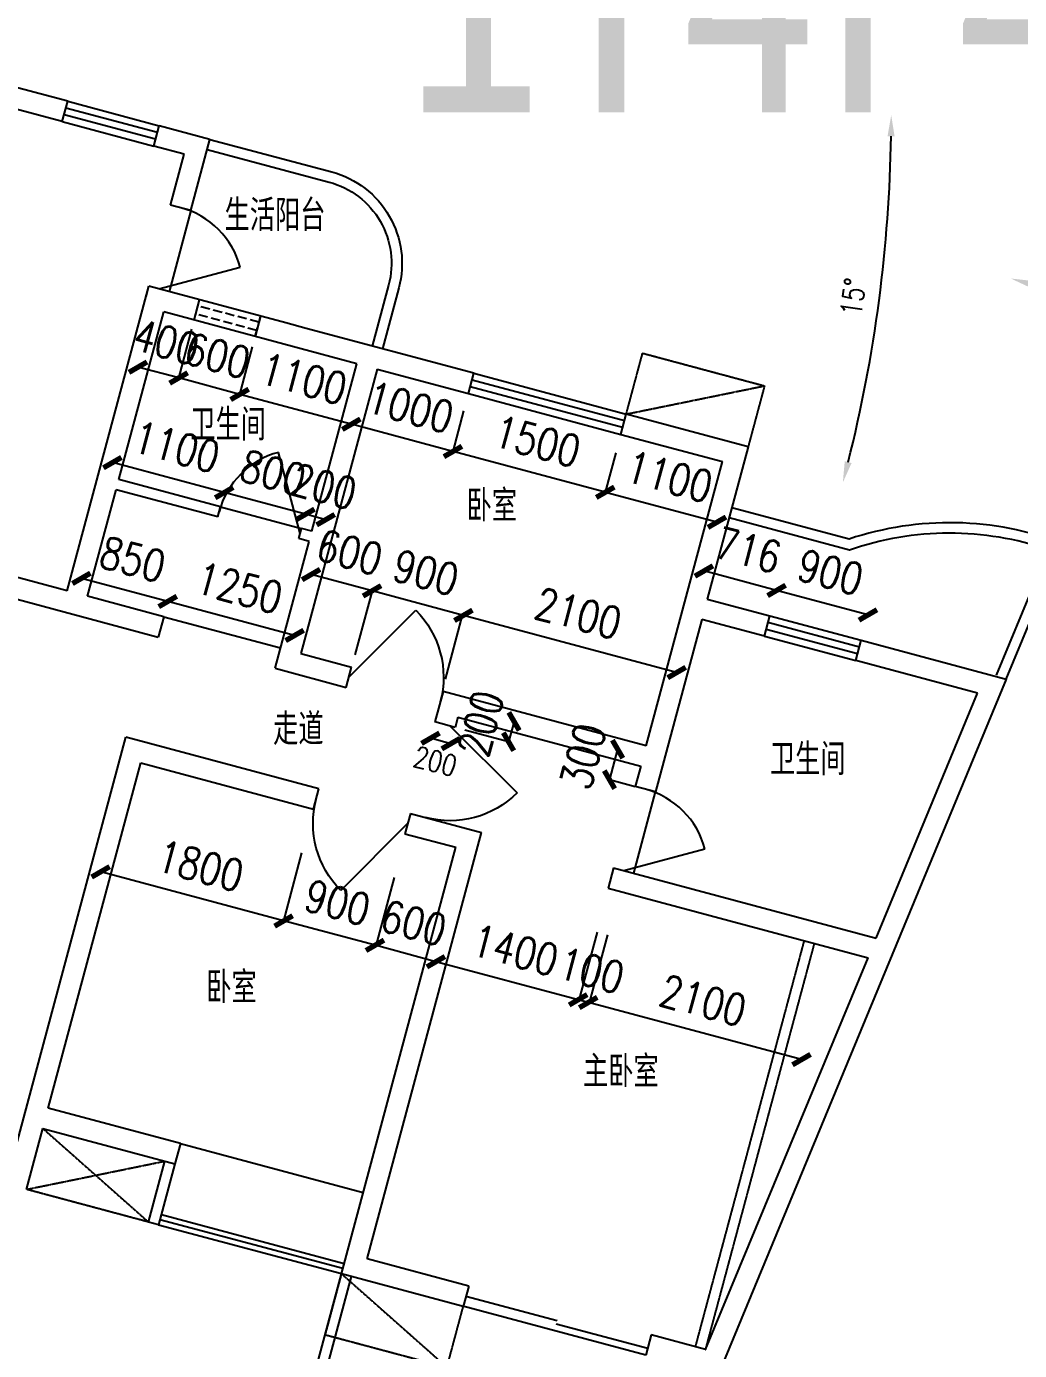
# Model space of a CAD drawing. Header units: millimetres. Extents: x 945 to 50353, y 469 to 41134.
# Drawn here: x 31516 to 40959, y 8339 to 20934 of the extents above; entities that cross this region are included whole.
import ezdxf
from ezdxf.enums import TextEntityAlignment as Align

# ---------------------------------------------------------------- set-up
doc = ezdxf.new("R2010")
doc.units = ezdxf.units.MM
doc.linetypes.add('DASH', pattern=[0.35, 0.25, -0.1])
for name, color, linetype in [('AXIS', 3, 'Continuous'), ('AXIS_TEXT', 7, 'Continuous'), ('BALCONY', 6, 'Continuous'), ('GROUND', 2, 'Continuous'), ('LVTRY', 6, 'Continuous'), ('PUB_DIM', 3, 'Continuous'), ('PUB_TEXT', 7, 'Continuous'), ('PUB_WINDW', 7, 'Continuous'), ('WALL', 255, 'Continuous'), ('WINDOW', 2, 'Continuous')]:
    doc.layers.add(name, color=color, linetype=linetype)
doc.styles.add('-宋体', font='SimSun.ttf', dxfattribs={"width": 0.8})
doc.styles.add('_HZTXT', font='txt', dxfattribs={"width": 0.8, "bigfont": 'HZTXT'})
doc.styles.add('COMPLEX', font='COMPLEX')
doc.styles.add('DIM_FONT', font='SIMPLEX', dxfattribs={"width": 0.8})
doc.styles.add('SIMPLEX', font='SIMPLEX.SHX')
doc.dimstyles.new('AXIS', dxfattribs={"dimtxt": 300, "dimasz": 1, "dimexe": 250, "dimexo": 300, "dimgap": 0.09, "dimtad": 1, "dimdec": 0, "dimzin": 0, "dimdsep": 46, "dimtxsty": 'DIM_FONT', "dimblk": '_DIMX', "dimcen": 0.09, "dimse1": 1, "dimse2": 1, "dimclrt": 7, "dimadec": 0, "dimazin": 0, "dimtfac": 1, "dimtdec": 0, "dimtix": 1, "dimtmove": 2, "dimatfit": 3, "dimldrblk": '_DIMX', "dimfxl": 1, "dimtolj": 1, "dimtzin": 0, "dimarcsym": 0})

# ---------------------------------------------------------------- blocks, each defined once
blk = doc.blocks.new('*D34')
at = {"color": 0, "linetype": 'ByBlock', "transparency": 16777216}
blk.add_arc((48041, -43325), 13500, 345.8488, 359.1512, dxfattribs=at)
for points in [[(61506, -43525), (61573, -43525), (61541, -43325)], [(61164, -46634), (61099, -46617), (61081, -46819)]]:
    blk.add_solid(points, dxfattribs=at)
at = {"layer": 'DEFPOINTS', "color": 0, "linetype": 'ByBlock', "transparency": 16777216}
for p in [(29678, -43325), (68506, -43325), (50489, -43981), (61336, -45669), (67379, -48507)]:
    blk.add_point(p, dxfattribs=at)
at = {"color": 7, "linetype": 'ByBlock', "transparency": 16777216, "insert": (61178, -45054), "char_height": 200, "attachment_point": 5, "rotation": 82.5, "style": 'DIM_FONT'}
blk.add_mtext('\\A1;15°', dxfattribs=at)
blk = doc.blocks.new('_DIMX')
at = {"const_width": 50}
blk.add_lwpolyline([(-70, -70), (70, 70)], dxfattribs=at)
blk = doc.blocks.new('*D179')
at = {"color": 0, "linetype": 'ByBlock', "transparency": 16777216}
blk.add_arc((60067, -54629), 10094, 68.634, 73.8647, dxfattribs=at)
for points in [[(62863, -44965), (62881, -44901), (62679, -44879)], [(63756, -45198), (63731, -45260), (63929, -45304)]]:
    blk.add_solid(points, dxfattribs=at)
at = {"layer": 'DEFPOINTS', "color": 0, "linetype": 'ByBlock', "transparency": 16777216}
for p in [(62906, -44031), (64302, -44405), (63519, -45144), (58212, -59107), (58823, -59271)]:
    blk.add_point(p, dxfattribs=at)
at = {"color": 7, "linetype": 'ByBlock', "transparency": 16777216, "insert": (63392, -44834), "char_height": 200, "attachment_point": 5, "rotation": 341.2494, "style": 'DIM_FONT'}
blk.add_mtext('\\A1;7.5°', dxfattribs=at)
blk = doc.blocks.new('*D207')
at = {"color": 0, "linetype": 'ByBlock', "transparency": 16777216}
blk.add_line((56406, -46265), (55346, -45981), dxfattribs=at)
at = {"layer": 'DEFPOINTS', "color": 0, "linetype": 'ByBlock', "transparency": 16777216}
for p in [(55345, -45981), (55086, -46947), (56148, -47231)]:
    blk.add_point(p, dxfattribs=at)
at = {"color": 0, "linetype": 'ByBlock', "transparency": 16777216}
for p, rotation in [((55345, -45981), 165.0000000000296), ((56407, -46265), 345.0000000000296)]:
    blk.add_blockref('_DIMX', p, dxfattribs=dict(at, rotation=rotation))
at = {"color": 7, "linetype": 'ByBlock', "transparency": 16777216, "insert": (55953, -45833), "char_height": 300, "attachment_point": 5, "rotation": 345, "style": 'DIM_FONT'}
blk.add_mtext('\\A1;1100', dxfattribs=at)
blk = doc.blocks.new('*D182')
at = {"color": 0, "linetype": 'ByBlock', "transparency": 16777216}
for p, q in [((56406, -46265), (56405, -46265)), ((57373, -46524), (56407, -46265)), ((57374, -46524), (57375, -46525))]:
    blk.add_line(p, q, dxfattribs=at)
at = {"layer": 'DEFPOINTS', "color": 0, "linetype": 'ByBlock', "transparency": 16777216}
for p in [(56407, -46265), (56148, -47231), (57114, -47490)]:
    blk.add_point(p, dxfattribs=at)
at = {"color": 0, "linetype": 'ByBlock', "transparency": 16777216}
for p, rotation in [((56407, -46265), 345.0000000000414), ((57373, -46524), 165.0000000000414)]:
    blk.add_blockref('_DIMX', p, dxfattribs=dict(at, rotation=rotation))
at = {"color": 7, "linetype": 'ByBlock', "transparency": 16777216, "insert": (56967, -46105), "char_height": 300, "attachment_point": 5, "rotation": 345, "style": 'DIM_FONT'}
blk.add_mtext('\\A1;1000', dxfattribs=at)
blk = doc.blocks.new('*D218')
at = {"color": 0, "linetype": 'ByBlock', "transparency": 16777216}
blk.add_line((58821, -46912), (57374, -46524), dxfattribs=at)
at = {"layer": 'DEFPOINTS', "color": 0, "linetype": 'ByBlock', "transparency": 16777216}
for p in [(57373, -46524), (57114, -47490), (58563, -47878)]:
    blk.add_point(p, dxfattribs=at)
at = {"color": 0, "linetype": 'ByBlock', "transparency": 16777216}
for p, rotation in [((57373, -46524), 165.0000000000283), ((58822, -46912), 345.0000000000283)]:
    blk.add_blockref('_DIMX', p, dxfattribs=dict(at, rotation=rotation))
at = {"color": 7, "linetype": 'ByBlock', "transparency": 16777216, "insert": (58175, -46429), "char_height": 300, "attachment_point": 5, "rotation": 345, "style": 'DIM_FONT'}
blk.add_mtext('\\A1;1500', dxfattribs=at)
blk = doc.blocks.new('*D216')
at = {"color": 0, "linetype": 'ByBlock', "transparency": 16777216}
blk.add_line((59883, -47197), (58823, -46913), dxfattribs=at)
at = {"layer": 'DEFPOINTS', "color": 0, "linetype": 'ByBlock', "transparency": 16777216}
for p in [(58822, -46912), (58563, -47878), (59625, -48163)]:
    blk.add_point(p, dxfattribs=at)
at = {"color": 0, "linetype": 'ByBlock', "transparency": 16777216}
for p, rotation in [((58822, -46912), 165.0000000000302), ((59884, -47197), 345.0000000000303)]:
    blk.add_blockref('_DIMX', p, dxfattribs=dict(at, rotation=rotation))
at = {"color": 7, "linetype": 'ByBlock', "transparency": 16777216, "insert": (59431, -46765), "char_height": 300, "attachment_point": 5, "rotation": 345, "style": 'DIM_FONT'}
blk.add_mtext('\\A1;1100', dxfattribs=at)
blk = doc.blocks.new('*D205')
at = {"color": 0, "linetype": 'ByBlock', "transparency": 16777216}
blk.add_line((55197, -46914), (54136, -46630), dxfattribs=at)
at = {"layer": 'DEFPOINTS', "color": 0, "linetype": 'ByBlock', "transparency": 16777216}
for p in [(54135, -46630), (53876, -47596), (54939, -47880)]:
    blk.add_point(p, dxfattribs=at)
at = {"color": 0, "linetype": 'ByBlock', "transparency": 16777216}
for p, rotation in [((54135, -46630), 164.999999999997), ((55198, -46915), 344.999999999997)]:
    blk.add_blockref('_DIMX', p, dxfattribs=dict(at, rotation=rotation))
at = {"color": 7, "linetype": 'ByBlock', "transparency": 16777216, "insert": (54744, -46482), "char_height": 300, "attachment_point": 5, "rotation": 345, "style": 'DIM_FONT'}
blk.add_mtext('\\A1;1100', dxfattribs=at)
blk = doc.blocks.new('*D208')
at = {"color": 0, "linetype": 'ByBlock', "transparency": 16777216}
for p, q in [((55197, -46914), (55196, -46914)), ((55971, -47122), (55198, -46915)), ((55972, -47122), (55973, -47122))]:
    blk.add_line(p, q, dxfattribs=at)
at = {"layer": 'DEFPOINTS', "color": 0, "linetype": 'ByBlock', "transparency": 16777216}
for p in [(55198, -46915), (54939, -47880), (55712, -48088)]:
    blk.add_point(p, dxfattribs=at)
at = {"color": 0, "linetype": 'ByBlock', "transparency": 16777216}
for p, rotation in [((55198, -46915), 344.9999999999873), ((55971, -47122), 164.9999999999873)]:
    blk.add_blockref('_DIMX', p, dxfattribs=dict(at, rotation=rotation))
at = {"color": 7, "linetype": 'ByBlock', "transparency": 16777216, "insert": (55662, -46728), "char_height": 300, "attachment_point": 5, "rotation": 345, "style": 'DIM_FONT'}
blk.add_mtext('\\A1;800', dxfattribs=at)
blk = doc.blocks.new('*D201')
at = {"color": 0, "linetype": 'ByBlock', "transparency": 16777216}
for p, q in [((55970, -47121), (55969, -47121)), ((56163, -47173), (55971, -47122)), ((56164, -47173), (56165, -47174))]:
    blk.add_line(p, q, dxfattribs=at)
at = {"layer": 'DEFPOINTS', "color": 0, "linetype": 'ByBlock', "transparency": 16777216}
for p in [(55971, -47122), (55712, -48088), (55904, -48139)]:
    blk.add_point(p, dxfattribs=at)
at = {"color": 0, "linetype": 'ByBlock', "transparency": 16777216}
for p, rotation in [((55971, -47122), 345.0000000000244), ((56163, -47173), 165.0000000000244)]:
    blk.add_blockref('_DIMX', p, dxfattribs=dict(at, rotation=rotation))
at = {"color": 7, "linetype": 'ByBlock', "transparency": 16777216, "insert": (56145, -46858), "char_height": 300, "attachment_point": 5, "rotation": 345, "style": 'DIM_FONT'}
blk.add_mtext('\\A1;200', dxfattribs=at)
blk = doc.blocks.new('_DBLK')
blk.add_line((-0.5, 0), (0, -0.866))
blk.add_arc((-0.5, 0), 1, 300, 0)
at = {"style": 'SIMPLEX', "flags": 9}
blk.add_attdef('A', text='', height=1, dxfattribs=at).set_placement((0, 1.5), align=Align.MIDDLE)
blk = doc.blocks.new('*D200')
at = {"color": 0, "linetype": 'ByBlock', "transparency": 16777216}
for p, q in [((56023, -47695), (56022, -47694)), ((56604, -47850), (56024, -47695)), ((56605, -47851), (56606, -47851))]:
    blk.add_line(p, q, dxfattribs=at)
at = {"layer": 'DEFPOINTS', "color": 0, "linetype": 'ByBlock', "transparency": 16777216}
for p in [(56024, -47695), (55765, -48661), (56345, -48816)]:
    blk.add_point(p, dxfattribs=at)
at = {"color": 0, "linetype": 'ByBlock', "transparency": 16777216}
for p, rotation in [((56024, -47695), 345.000000000018), ((56604, -47850), 165.000000000018)]:
    blk.add_blockref('_DIMX', p, dxfattribs=dict(at, rotation=rotation))
at = {"color": 7, "linetype": 'ByBlock', "transparency": 16777216, "insert": (56391, -47483), "char_height": 300, "attachment_point": 5, "rotation": 345, "style": 'DIM_FONT'}
blk.add_mtext('\\A1;600', dxfattribs=at)
blk = doc.blocks.new('*D194')
at = {"color": 0, "linetype": 'ByBlock', "transparency": 16777216}
for p, q in [((55762, -50989), (55761, -50989)), ((56632, -51222), (55763, -50990)), ((56633, -51223), (56634, -51223))]:
    blk.add_line(p, q, dxfattribs=at)
at = {"layer": 'DEFPOINTS', "color": 0, "linetype": 'ByBlock', "transparency": 16777216}
for p in [(55763, -50990), (55504, -51955), (56373, -52188)]:
    blk.add_point(p, dxfattribs=at)
at = {"color": 0, "linetype": 'ByBlock', "transparency": 16777216}
for p, rotation in [((55763, -50990), 345.0000000000049), ((56632, -51222), 165.0000000000049)]:
    blk.add_blockref('_DIMX', p, dxfattribs=dict(at, rotation=rotation))
at = {"color": 7, "linetype": 'ByBlock', "transparency": 16777216, "insert": (56275, -50816), "char_height": 300, "attachment_point": 5, "rotation": 345, "style": 'DIM_FONT'}
blk.add_mtext('\\A1;900', dxfattribs=at)
blk = doc.blocks.new('*D204')
at = {"color": 0, "linetype": 'ByBlock', "transparency": 16777216}
for p, q in [((53839, -47731), (53838, -47730)), ((54661, -47951), (53840, -47731)), ((54662, -47951), (54663, -47952))]:
    blk.add_line(p, q, dxfattribs=at)
at = {"layer": 'DEFPOINTS', "color": 0, "linetype": 'ByBlock', "transparency": 16777216}
for p in [(53840, -47731), (53581, -48697), (54403, -48917)]:
    blk.add_point(p, dxfattribs=at)
at = {"color": 0, "linetype": 'ByBlock', "transparency": 16777216}
for p, rotation in [((53840, -47731), 345.000000000042), ((54661, -47951), 165.000000000042)]:
    blk.add_blockref('_DIMX', p, dxfattribs=dict(at, rotation=rotation))
at = {"color": 7, "linetype": 'ByBlock', "transparency": 16777216, "insert": (54328, -47551), "char_height": 300, "attachment_point": 5, "rotation": 345, "style": 'DIM_FONT'}
blk.add_mtext('\\A1;850', dxfattribs=at)
blk = doc.blocks.new('*D206')
at = {"color": 0, "linetype": 'ByBlock', "transparency": 16777216}
blk.add_line((55867, -48274), (54662, -47951), dxfattribs=at)
at = {"layer": 'DEFPOINTS', "color": 0, "linetype": 'ByBlock', "transparency": 16777216}
for p in [(54661, -47951), (54403, -48917), (55609, -49240)]:
    blk.add_point(p, dxfattribs=at)
at = {"color": 0, "linetype": 'ByBlock', "transparency": 16777216}
for p, rotation in [((54661, -47951), 165.0000000000347), ((55868, -48274), 345.0000000000346)]:
    blk.add_blockref('_DIMX', p, dxfattribs=dict(at, rotation=rotation))
at = {"color": 7, "linetype": 'ByBlock', "transparency": 16777216, "insert": (55342, -47823), "char_height": 300, "attachment_point": 5, "rotation": 345, "style": 'DIM_FONT'}
blk.add_mtext('\\A1;1250', dxfattribs=at)
blk = doc.blocks.new('*D193')
at = {"color": 0, "linetype": 'ByBlock', "transparency": 16777216}
blk.add_line((55762, -50989), (54024, -50524), dxfattribs=at)
at = {"layer": 'DEFPOINTS', "color": 0, "linetype": 'ByBlock', "transparency": 16777216}
for p in [(54023, -50523), (53764, -51489), (55504, -51955)]:
    blk.add_point(p, dxfattribs=at)
at = {"color": 0, "linetype": 'ByBlock', "transparency": 16777216}
for p, rotation in [((54023, -50523), 164.9999999999965), ((55763, -50990), 344.9999999999965)]:
    blk.add_blockref('_DIMX', p, dxfattribs=dict(at, rotation=rotation))
at = {"color": 7, "linetype": 'ByBlock', "transparency": 16777216, "insert": (54971, -50467), "char_height": 300, "attachment_point": 5, "rotation": 345, "style": 'DIM_FONT'}
blk.add_mtext('\\A1;1800', dxfattribs=at)
blk = doc.blocks.new('_A2FTX')
for p, q in [((-0.5, 0), (0, 0)), ((0, -0.0167), (0.5, -0.0167))]:
    blk.add_line(p, q)
blk = doc.blocks.new('*D209')
at = {"color": 0, "linetype": 'ByBlock', "transparency": 16777216}
for p, q in [((58939, -49356), (58862, -49646)), ((58939, -49355), (58940, -49354)), ((58861, -49647), (58861, -49648))]:
    blk.add_line(p, q, dxfattribs=at)
at = {"layer": 'DEFPOINTS', "color": 0, "linetype": 'ByBlock', "transparency": 16777216}
for p in [(59905, -49615), (58862, -49646), (59827, -49905)]:
    blk.add_point(p, dxfattribs=at)
at = {"color": 0, "linetype": 'ByBlock', "transparency": 16777216}
for p, rotation in [((58939, -49356), 254.9999999999993), ((58862, -49646), 74.9999999999993)]:
    blk.add_blockref('_DIMX', p, dxfattribs=dict(at, rotation=rotation))
at = {"color": 7, "linetype": 'ByBlock', "transparency": 16777216, "insert": (58611, -49423), "char_height": 300, "attachment_point": 5, "rotation": 75, "style": 'DIM_FONT'}
blk.add_mtext('\\A1;300', dxfattribs=at)
blk = doc.blocks.new('*D210')
at = {"color": 0, "linetype": 'ByBlock', "transparency": 16777216}
blk.add_line((59500, -48626), (57474, -48083), dxfattribs=at)
at = {"layer": 'DEFPOINTS', "color": 0, "linetype": 'ByBlock', "transparency": 16777216}
for p in [(57473, -48083), (57214, -49049), (59242, -49592)]:
    blk.add_point(p, dxfattribs=at)
at = {"color": 0, "linetype": 'ByBlock', "transparency": 16777216}
for p, rotation in [((57473, -48083), 165.0000000000325), ((59501, -48627), 345.0000000000325)]:
    blk.add_blockref('_DIMX', p, dxfattribs=dict(at, rotation=rotation))
at = {"color": 7, "linetype": 'ByBlock', "transparency": 16777216, "insert": (58565, -48065), "char_height": 300, "attachment_point": 5, "rotation": 345, "style": 'DIM_FONT'}
blk.add_mtext('\\A1;2100', dxfattribs=at)
blk = doc.blocks.new('*D212')
at = {"color": 0, "linetype": 'ByBlock', "transparency": 16777216}
blk.add_line((60687, -52309), (58661, -51766), dxfattribs=at)
at = {"layer": 'DEFPOINTS', "color": 0, "linetype": 'ByBlock', "transparency": 16777216}
for p in [(58660, -51766), (58401, -52732), (60429, -53275)]:
    blk.add_point(p, dxfattribs=at)
at = {"color": 0, "linetype": 'ByBlock', "transparency": 16777216}
for p, rotation in [((58660, -51766), 164.9999999999993), ((60688, -52309), 344.9999999999993)]:
    blk.add_blockref('_DIMX', p, dxfattribs=dict(at, rotation=rotation))
at = {"color": 7, "linetype": 'ByBlock', "transparency": 16777216, "insert": (59752, -51748), "char_height": 300, "attachment_point": 5, "rotation": 345, "style": 'DIM_FONT'}
blk.add_mtext('\\A1;2100', dxfattribs=at)
blk = doc.blocks.new('*D217')
at = {"color": 0, "linetype": 'ByBlock', "transparency": 16777216}
for p, q in [((57954, -49092), (57902, -49285)), ((57954, -49091), (57954, -49090)), ((57902, -49286), (57902, -49287))]:
    blk.add_line(p, q, dxfattribs=at)
at = {"layer": 'DEFPOINTS', "color": 0, "linetype": 'ByBlock', "transparency": 16777216}
for p in [(57902, -49285), (58920, -49351), (58868, -49544)]:
    blk.add_point(p, dxfattribs=at)
at = {"color": 0, "linetype": 'ByBlock', "transparency": 16777216}
for p, rotation in [((57954, -49092), 254.9999999999993), ((57902, -49285), 74.9999999999993)]:
    blk.add_blockref('_DIMX', p, dxfattribs=dict(at, rotation=rotation))
at = {"color": 7, "linetype": 'ByBlock', "transparency": 16777216, "insert": (57638, -49111), "char_height": 300, "attachment_point": 5, "rotation": 75, "style": 'DIM_FONT'}
blk.add_mtext('\\A1;200', dxfattribs=at)
blk = doc.blocks.new('*D181')
at = {"color": 0, "linetype": 'ByBlock', "transparency": 16777216}
for p, q in [((56603, -47850), (56602, -47850)), ((57473, -48083), (56604, -47850)), ((57474, -48083), (57475, -48084))]:
    blk.add_line(p, q, dxfattribs=at)
at = {"layer": 'DEFPOINTS', "color": 0, "linetype": 'ByBlock', "transparency": 16777216}
for p in [(56604, -47850), (56345, -48816), (57214, -49049)]:
    blk.add_point(p, dxfattribs=at)
at = {"color": 0, "linetype": 'ByBlock', "transparency": 16777216}
for p, rotation in [((56604, -47850), 345.0000000000317), ((57473, -48083), 165.0000000000317)]:
    blk.add_blockref('_DIMX', p, dxfattribs=dict(at, rotation=rotation))
at = {"color": 7, "linetype": 'ByBlock', "transparency": 16777216, "insert": (57116, -47677), "char_height": 300, "attachment_point": 5, "rotation": 345, "style": 'DIM_FONT'}
blk.add_mtext('\\A1;900', dxfattribs=at)
blk = doc.blocks.new('*D180')
at = {"color": 0, "linetype": 'ByBlock', "transparency": 16777216}
for p, q in [((56631, -51222), (56630, -51222)), ((57211, -51378), (56632, -51222)), ((57212, -51378), (57213, -51378))]:
    blk.add_line(p, q, dxfattribs=at)
at = {"layer": 'DEFPOINTS', "color": 0, "linetype": 'ByBlock', "transparency": 16777216}
for p in [(56632, -51222), (56373, -52188), (56952, -52344)]:
    blk.add_point(p, dxfattribs=at)
at = {"color": 0, "linetype": 'ByBlock', "transparency": 16777216}
for p, rotation in [((56632, -51222), 345.0000000000049), ((57211, -51378), 165.0000000000049)]:
    blk.add_blockref('_DIMX', p, dxfattribs=dict(at, rotation=rotation))
at = {"color": 7, "linetype": 'ByBlock', "transparency": 16777216, "insert": (56999, -51010), "char_height": 300, "attachment_point": 5, "rotation": 345, "style": 'DIM_FONT'}
blk.add_mtext('\\A1;600', dxfattribs=at)
blk = doc.blocks.new('*D183')
at = {"color": 0, "linetype": 'ByBlock', "transparency": 16777216}
blk.add_line((58563, -51740), (57212, -51378), dxfattribs=at)
at = {"layer": 'DEFPOINTS', "color": 0, "linetype": 'ByBlock', "transparency": 16777216}
for p in [(57211, -51378), (56952, -52344), (58305, -52706)]:
    blk.add_point(p, dxfattribs=at)
at = {"color": 0, "linetype": 'ByBlock', "transparency": 16777216}
for p, rotation in [((57211, -51378), 164.999999999993), ((58564, -51740), 344.9999999999931)]:
    blk.add_blockref('_DIMX', p, dxfattribs=dict(at, rotation=rotation))
at = {"color": 7, "linetype": 'ByBlock', "transparency": 16777216, "insert": (57965, -51269), "char_height": 300, "attachment_point": 5, "rotation": 345, "style": 'DIM_FONT'}
blk.add_mtext('\\A1;1400', dxfattribs=at)
blk = doc.blocks.new('*D211')
at = {"color": 0, "linetype": 'ByBlock', "transparency": 16777216}
for p, q in [((58563, -51740), (58562, -51740)), ((58660, -51766), (58564, -51740)), ((58661, -51766), (58662, -51766))]:
    blk.add_line(p, q, dxfattribs=at)
at = {"layer": 'DEFPOINTS', "color": 0, "linetype": 'ByBlock', "transparency": 16777216}
for p in [(58564, -51740), (58305, -52706), (58401, -52732)]:
    blk.add_point(p, dxfattribs=at)
at = {"color": 0, "linetype": 'ByBlock', "transparency": 16777216}
for p, rotation in [((58564, -51740), 345.0000000000119), ((58660, -51766), 165.0000000000119)]:
    blk.add_blockref('_DIMX', p, dxfattribs=dict(at, rotation=rotation))
at = {"color": 7, "linetype": 'ByBlock', "transparency": 16777216, "insert": (58689, -51463), "char_height": 300, "attachment_point": 5, "rotation": 345, "style": 'DIM_FONT'}
blk.add_mtext('\\A1;100', dxfattribs=at)
blk = doc.blocks.new('*D215')
at = {"color": 0, "linetype": 'ByBlock', "transparency": 16777216}
for p, q in [((59759, -47660), (59758, -47660)), ((60451, -47846), (59760, -47661)), ((60452, -47846), (60453, -47846))]:
    blk.add_line(p, q, dxfattribs=at)
at = {"layer": 'DEFPOINTS', "color": 0, "linetype": 'ByBlock', "transparency": 16777216}
for p in [(59760, -47661), (59501, -48627), (60192, -48812)]:
    blk.add_point(p, dxfattribs=at)
at = {"color": 0, "linetype": 'ByBlock', "transparency": 16777216}
for p, rotation in [((59760, -47661), 344.999999999997), ((60451, -47846), 164.999999999997)]:
    blk.add_blockref('_DIMX', p, dxfattribs=dict(at, rotation=rotation))
at = {"color": 7, "linetype": 'ByBlock', "transparency": 16777216, "insert": (60183, -47463), "char_height": 300, "attachment_point": 5, "rotation": 345, "style": 'DIM_FONT'}
blk.add_mtext('\\A1;716', dxfattribs=at)
blk = doc.blocks.new('*D214')
at = {"color": 0, "linetype": 'ByBlock', "transparency": 16777216}
for p, q in [((60450, -47846), (60449, -47845)), ((61320, -48079), (60451, -47846)), ((61321, -48079), (61322, -48079))]:
    blk.add_line(p, q, dxfattribs=at)
at = {"layer": 'DEFPOINTS', "color": 0, "linetype": 'ByBlock', "transparency": 16777216}
for p in [(60451, -47846), (60192, -48812), (61062, -49045)]:
    blk.add_point(p, dxfattribs=at)
at = {"color": 0, "linetype": 'ByBlock', "transparency": 16777216}
for p, rotation in [((60451, -47846), 345.0000000000051), ((61320, -48079), 165.0000000000051)]:
    blk.add_blockref('_DIMX', p, dxfattribs=dict(at, rotation=rotation))
at = {"color": 7, "linetype": 'ByBlock', "transparency": 16777216, "insert": (60963, -47673), "char_height": 300, "attachment_point": 5, "rotation": 345, "style": 'DIM_FONT'}
blk.add_mtext('\\A1;900', dxfattribs=at)
blk = doc.blocks.new('_WBLK')
for p, q in [((-0.5, 0.5), (0.5, 0.5)), ((0.5, 0.1667), (-0.5, 0.1667)), ((0.5, -0.1667), (-0.5, -0.1667)), ((-0.5, -0.5), (0.5, -0.5))]:
    blk.add_line(p, q)
at = {"style": 'SIMPLEX', "flags": 9}
blk.add_attdef('A', text='', height=1, dxfattribs=at).set_placement((0, 1.5), align=Align.MIDDLE)
blk = doc.blocks.new('*D203')
at = {"color": 0, "linetype": 'ByBlock', "transparency": 16777216}
for p, q in [((54377, -45721), (54376, -45721)), ((54765, -45825), (54378, -45722)), ((54766, -45826), (54767, -45826))]:
    blk.add_line(p, q, dxfattribs=at)
at = {"layer": 'DEFPOINTS', "color": 0, "linetype": 'ByBlock', "transparency": 16777216}
for p in [(54378, -45722), (54119, -46688), (54506, -46791)]:
    blk.add_point(p, dxfattribs=at)
at = {"color": 0, "linetype": 'ByBlock', "transparency": 16777216}
for p, rotation in [((54378, -45722), 345.0000000000284), ((54765, -45825), 165.0000000000284)]:
    blk.add_blockref('_DIMX', p, dxfattribs=dict(at, rotation=rotation))
at = {"color": 7, "linetype": 'ByBlock', "transparency": 16777216, "insert": (54649, -45484), "char_height": 300, "attachment_point": 5, "rotation": 345, "style": 'DIM_FONT'}
blk.add_mtext('\\A1;400', dxfattribs=at)
blk = doc.blocks.new('*D202')
at = {"color": 0, "linetype": 'ByBlock', "transparency": 16777216}
for p, q in [((54764, -45825), (54763, -45825)), ((55345, -45981), (54765, -45825)), ((55346, -45981), (55347, -45981))]:
    blk.add_line(p, q, dxfattribs=at)
at = {"layer": 'DEFPOINTS', "color": 0, "linetype": 'ByBlock', "transparency": 16777216}
for p in [(54765, -45825), (54506, -46791), (55086, -46947)]:
    blk.add_point(p, dxfattribs=at)
at = {"color": 0, "linetype": 'ByBlock', "transparency": 16777216}
for p, rotation in [((54765, -45825), 345.000000000036), ((55345, -45981), 165.0000000000361)]:
    blk.add_blockref('_DIMX', p, dxfattribs=dict(at, rotation=rotation))
at = {"color": 7, "linetype": 'ByBlock', "transparency": 16777216, "insert": (55133, -45613), "char_height": 300, "attachment_point": 5, "rotation": 345, "style": 'DIM_FONT'}
blk.add_mtext('\\A1;600', dxfattribs=at)
blk = doc.blocks.new('_GCBLK')
at = {"linetype": 'DASH'}
for p, q in [((-0.5, -0.5), (-0.5, 0.5)), ((0.5, -0.5), (0.5, 0.5)), ((-0.5, 0.2), (0.5, 0.2)), ((-0.5, -0.2), (0.5, -0.2))]:
    blk.add_line(p, q, dxfattribs=at)
at = {"style": 'SIMPLEX', "flags": 9}
blk.add_attdef('A', text='', height=1, dxfattribs=at).set_placement((0, 1.5), align=Align.MIDDLE)
blk = doc.blocks.new('1T4F49深上格林')
at = {"color": 0, "linetype": 'ByBlock'}
for p, q in [((33503.8, -22960.2), (33502.8, -22959.9)), ((33697.9, -23012.2), (33504.8, -22960.4)), ((33717, -22944.9), (33718, -22945.1))]:
    blk.add_line(p, q, dxfattribs=at)
at = {"layer": 'BALCONY'}
for points in [[(31381.6, -17360.1), (32540.5, -17670.4, -0.4142137), (33106.4, -18650.1), (32951.1, -19230)], [(31407.5, -17263.5), (32566.4, -17573.8, -0.4142136), (33203, -18675.9), (33047.8, -19255.9)], [(38979.6, -22398.3), (39513.8, -21108.8, 0.1741837), (37485.5, -21066.2), (36370, -20767.3)], [(38887.2, -22360), (39381.4, -21167.2, 0.1677181), (37489.1, -21170.7), (36344.1, -20863.9)]]:
    blk.add_lwpolyline(points, format="xyb", dxfattribs=at)
at = {"layer": 'DEFPOINTS', "color": 0, "linetype": 'ByBlock'}
for p in [(33504.8, -22960.4), (33264.1, -23858.8), (33457.2, -23910.5)]:
    blk.add_point(p, dxfattribs=at)
at = {"layer": 'GROUND'}
for p, q in [((31226.3, -17939.7), (31019.2, -18712.4)), ((31506.6, -20758.3), (32279.4, -20965.3)), ((30967.5, -21804.4), (32078.3, -22102)), ((35438.3, -24244.6), (35645.3, -23471.9)), ((35552.1, -28830.4), (33813.5, -28364.5))]:
    blk.add_line(p, q, dxfattribs=at)
at = {"layer": 'LVTRY'}
for points in [[(35450.7, -30656.2, -0.0669035), (32346.8, -29213.8), (32657.4, -28054.7)], [(35489.1, -30563.5, -0.065643), (32462.4, -29168.8), (32754, -28080.6)]]:
    blk.add_lwpolyline(points, format="xyb", dxfattribs=at)
at = {"layer": 'PUB_DIM'}
for p, q in [((31110, -19533.9), (31234.3, -19070.2)), ((31691.5, -19689.7), (31813.2, -19235.7)), ((33719, -20233), (33822.5, -19846.6)), ((35167.9, -20621.2), (35268.8, -20244.5)), ((32948.6, -21558.7), (32785.5, -22167.3)), ((33807.3, -21788.8), (33644.3, -22397.4)), ((34247.1, -22993.7), (33831.7, -22882.4)), ((35206.5, -23354.3), (35452.1, -23420.1)), ((32108.4, -24698.3), (32281.8, -24051.1)), ((32987.4, -24933.8), (33160.8, -24286.6)), ((34919.2, -25451.4), (35092.7, -24804.3)), ((35017.2, -25477.7), (35190.6, -24830.5))]:
    blk.add_line(p, q, dxfattribs=at)
at = {"layer": 'WALL'}
for p, q in [((30055.2, -16901.2), (29055.9, -16633.4)), ((30003.4, -17094.4), (29029.6, -16833.4)), ((30003.4, -17094.4), (30055.2, -16901.2)), ((30872.7, -17327.3), (30924.5, -17134.1)), ((31407.5, -17263.5), (30924.5, -17134.1)), ((31162.5, -17404.9), (30872.7, -17327.3)), ((31226.3, -17939.7), (31407.5, -17263.5)), ((31033.1, -17887.9), (31162.5, -17404.9)), ((31226.3, -17939.7), (31033.1, -17887.9)), ((30049.9, -21558.5), (30826.3, -18660.7)), ((30800.2, -18757.2), (30826.1, -18660.6)), ((32130.3, -19010.1), (30826.1, -18660.6)), ((31257.5, -18983.3), (31309.3, -18790.1)), ((30540.7, -20499.4), (30967.8, -18905.7)), ((32803, -19397.4), (30967.8, -18905.7)), ((31888.9, -18945.4), (31837.1, -19138.6)), ((32323.5, -19061.8), (32130.3, -19010.1)), ((33917.4, -19488.5), (32323.5, -19061.8)), ((32996.2, -19449.2), (32271.5, -22153.8)), ((32376, -20991.2), (32803, -19397.4)), ((32996.2, -19449.2), (33865.6, -19681.7)), ((33865.6, -19681.7), (33917.4, -19488.5)), ((35314.5, -20070), (35366.3, -19876.8)), ((36525.3, -20187.7), (35366.3, -19876.8)), ((35314.5, -20070), (36280.4, -20329.2)), ((36525.3, -20187.7), (36137.1, -21636.6)), ((35555.7, -23033.8), (36280.4, -20329.2)), ((31506.6, -20758.3), (30540.7, -20499.4)), ((30243.1, -21610.3), (30514.8, -20596)), ((31480.8, -20854.9), (30514.8, -20596)), ((31480.8, -20854.9), (31506.6, -20758.3)), ((32253.5, -21061.9), (32279.4, -20965.3)), ((32376, -20991.2), (32279.4, -20965.3)), ((32026.6, -22295.2), (32350.1, -21087.8)), ((32350.1, -21087.8), (32253.5, -21061.9)), ((30049.9, -21558.5), (28696.8, -21195.9)), ((28496.8, -21349.4), (30915.8, -21997.6)), ((30967.5, -21804.4), (30243.1, -21610.3)), ((36137.1, -21636.6), (36731.2, -21795.8)), ((30967.5, -21804.4), (30915.8, -21997.6)), ((36085.3, -21829.8), (35645.3, -23471.9)), ((36679.4, -21989), (36085.3, -21829.8)), ((36679.4, -21989), (36731.2, -21795.8)), ((37548.8, -22222), (37600.5, -22028.8)), ((37600.5, -22028.8), (38979.9, -22398.4)), ((32271.5, -22153.8), (32754.5, -22283.2)), ((32702.7, -22476.4), (32754.5, -22283.2)), ((38707.9, -22532.5), (37548.8, -22222)), ((32026.6, -22295.2), (32702.7, -22476.4)), ((38979.9, -22398.4), (35241.4, -31422.6)), ((33623.8, -22516.1), (33546.2, -22805.9)), ((35555.7, -23033.8), (33623.8, -22516.1)), ((37742.8, -24862.1), (38707.9, -22532.5)), ((33765.2, -22761.1), (33739.4, -22857.7)), ((33765.2, -22761.1), (35503.9, -23226.9)), ((33739.4, -22857.7), (33546.2, -22805.9)), ((29521.6, -27007.4), (30608.6, -22950.5)), ((32443.9, -23442.3), (30608.6, -22950.5)), ((29870.1, -26479.6), (30750.1, -23195.5)), ((30750.1, -23195.5), (32392.1, -23635.5)), ((35503.9, -23226.9), (35452.1, -23420.1)), ((35645.3, -23471.9), (35452.1, -23420.1)), ((32392.1, -23635.5), (32443.9, -23442.3)), ((33313.2, -23675.2), (33261.5, -23868.4)), ((33313.2, -23675.2), (33989.4, -23856.4)), ((32902.3, -27913.3), (33989.4, -23856.4)), ((33261.5, -23868.4), (33744.4, -23997.8)), ((32657.4, -28054.7), (33744.4, -23997.8)), ((35245.1, -24192.9), (35193.3, -24386.1)), ((35245.1, -24192.9), (37742.8, -24862.1)), ((35193.3, -24386.1), (37665.6, -25048.5)), ((36121.4, -28775.8), (37665.6, -25048.5)), ((31125.8, -26816), (29870.1, -26479.6)), ((29663, -27252.4), (29818.3, -26672.8)), ((29818.3, -26672.8), (31074.1, -27009.2)), ((31125.8, -26816), (31074.1, -27009.2)), ((33868.3, -28172.1), (32902.3, -27913.3)), ((33816.5, -28365.3), (32657.4, -28054.7)), ((33868.3, -28172.1), (33816.5, -28365.3)), ((35603.9, -28637.2), (35552.1, -28830.4)), ((36121.4, -28775.8), (35603.9, -28637.2))]:
    blk.add_line(p, q, dxfattribs=at)
at = {"layer": 'WALL', "linetype": 'DASH'}
for p, q in [((36024.8, -28750), (37060.1, -24886.3)), ((36121.4, -28775.8), (37156.7, -24912.1))]:
    blk.add_line(p, q, dxfattribs=at)
at = {"layer": 'WALL'}
blk.add_lwpolyline([(31074.1, -27009.2), (30919.1, -27588.8), (30822.5, -27563), (30977.5, -26983.4)], dxfattribs=at)
at = {"layer": 'WINDOW', "linetype": 'DASH'}
for p, q in [((35366.3, -19876.8), (36680.8, -19608.2)), ((29818.3, -26672.8), (30822.5, -27563)), ((29663, -27252.4), (30977.5, -26983.4)), ((30822.5, -27563), (29663, -27252.4)), ((32657.4, -28054.7), (33661.5, -28944.5))]:
    blk.add_line(p, q, dxfattribs=at)
at = {"layer": 'WINDOW'}
for p, q in [((31125.8, -26816), (32864.7, -27281)), ((32670.6, -28005.5), (30932.1, -27540.5)), ((30945, -27492.2), (32683.5, -27957.2)), ((30919.1, -27588.8), (32657.6, -28053.8))]:
    blk.add_line(p, q, dxfattribs=at)
at = {"layer": 'WINDOW', "linetype": 'DASH'}
for points in [[(35366.3, -19876.8), (35521.8, -19297.3), (36680.8, -19608.2), (36525.3, -20187.7)], [(32657.4, -28054.7), (32502.3, -28634.3), (33661.5, -28944.5), (33816.6, -28364.9)]]:
    blk.add_lwpolyline(points, dxfattribs=at)
at = {"color": 0, "linetype": 'ByBlock'}
for p, rotation in [((33504.8, -22960.4), 345.0000000000659), ((33697.9, -23012.2), 165.000000000066)]:
    blk.add_blockref('_DIMX', p, dxfattribs=dict(at, rotation=rotation))
at = {"layer": 'WINDOW'}
for name, p, xscale, yscale, zscale, rotation in [('_WBLK', (30464, -17114.2), 900, 199.9999999999354, 900, 345.000000000001), ('_DBLK', (31026.2, -18300.1), -800, -800, 800, 255.0000000000009), ('_GCBLK', (31573.2, -18964.4), -600, 200.0000000000291, 600, 345.0000000000004), ('_WBLK', (34616, -19779.2), 1500, 200.0000000019977, 1500, 344.9999999999999), ('_DBLK', (31880.1, -20910.1), -800, -800, 800, 345.0000000000004), ('_DBLK', (33163.3, -22496.2), 900, -900, 900, 345.0000000000005), ('_WBLK', (37140, -22008.9), 900, 199.9999999984695, 900, 345.000000000001), ('_DBLK', (33574.6, -23279.4), -900, 900, 900, 75.00000000000033), ('_DBLK', (32852.7, -23655.4), -900, 900, 900, 345), ('_DBLK', (35445.2, -23832.4), -800, -800, 800, 255.0000000000003), ('_A2FTX', (34708.7, -28500.8), 1800, 1800, 1800, 344.9999999999999)]:
    blk.add_blockref(name, p, dxfattribs=dict(at, xscale=xscale, yscale=yscale, zscale=zscale, rotation=rotation))
at = {"color": 7, "linetype": 'ByBlock', "insert": (33549.6, -23179.5), "char_height": 200, "attachment_point": 5, "rotation": 345, "style": 'DIM_FONT'}
blk.add_mtext('\\A1;200', dxfattribs=at)
at = {"layer": 'AXIS_TEXT', "style": 'COMPLEX', "width": 0.4}
for tag, p in [('2-1', (23300.7, -32352.3)), ('1-7', (24333, -32348.2))]:
    blk.add_attdef(tag, text='', height=448, dxfattribs=at).set_placement(p, align=Align.CENTER)
at = {"layer": 'PUB_TEXT', "style": '_HZTXT', "width": 0.8}
for s, p in [('生活阳台', (31545.9, -18136.5)), ('卫生间', (31219.6, -20128.8)), ('卧室', (33847.3, -20898.6)), ('走道', (32007.8, -23024.6)), ('卫生间', (36732.2, -23312)), ('卧室', (31372.5, -25480.6)), ('主卧室', (34954.7, -26281.5))]:
    blk.add_text(s, height=300, dxfattribs=at).set_placement(p)
at = {"layer": 'AXIS'}
dim = blk.add_angular_dim_2l(base=(37681.1, -19377.7), line1=((26833.9, -17689.3), (43724, -22215)), line2=((44851, -17033.4), (6022.5, -17033.4)), dimstyle='AXIS', override={"dimtxt": 200, "dimasz": 200}, dxfattribs=at)
dim.commit()
dim.dimension.update_dxf_attribs({"geometry": '*D34', "text_midpoint": (37522.8, -18762.9), "insert": (-23655.1, 26291.5)})
dim = blk.add_angular_dim_2l(base=(39863.8, -18852.7), line1=((34556.5, -32815.5), (40646.8, -18113.2)), line2=((39251.3, -17739.3), (35167.7, -32979.2)), text='7.5%%d', dimstyle='AXIS', override={"dimtxt": 200, "dimasz": 200}, dxfattribs=at)
dim.commit()
dim.dimension.update_dxf_attribs({"geometry": '*D179', "text_midpoint": (39736.4, -18542.9), "insert": (-23655.1, 26291.5)})
at = {"layer": 'PUB_DIM'}
for p1, p2, text, picture, middle in [((30851.2, -20499.8), (30464.2, -20396.1), '400', '*D203', (30994.2, -19192.3)), ((32492.7, -20939.6), (31430.8, -20655.1), '1100', '*D207', (32298.2, -19541.7)), ((33459.2, -21198.6), (32492.7, -20939.6), '1000', '*D182', (33312.4, -19813.4)), ((31284.1, -21589), (30220.9, -21304.1), '1100', '*D205', (31089, -20190.8)), ((35970, -21871.4), (34908.1, -21586.9), '1100', '*D216', (35775.5, -20473.4)), ((32249.4, -21847.6), (32056.8, -21796), '200', '*D201', (32489.5, -20566.1)), ((30747.5, -22625.4), (29925.9, -22405.2), '850', '*D204', (30673.2, -21259.6)), ((32689.8, -22524.7), (32109.6, -22369.2), '600', '*D200', (32736.2, -21191.2)), ((31954.3, -22948.8), (30747.5, -22625.4), '1250', '*D206', (31687.4, -21531.4)), ((35586.9, -23301), (33559.1, -22757.6), '2100', '*D210', (34909.5, -21773.6)), ((31848.6, -25663.9), (30109.3, -25197.9), '1800', '*D193', (31315.4, -24175.2)), ((33296.9, -26052), (32717.9, -25896.9), '600', '*D180', (33343.9, -24718.7)), ((34649.8, -26414.5), (33296.9, -26052), '1400', '*D183', (34309.8, -24977.5)), ((34745.8, -26440.2), (34649.8, -26414.5), '100', '*D211', (35034.3, -25171.7))]:
    dim = blk.add_aligned_dim(p1=p1, p2=p2, distance=-1000, text=text, dimstyle='AXIS', dxfattribs=at)
    dim.commit()
    dim.dimension.update_dxf_attribs({"geometry": picture, "text_midpoint": middle, "insert": (-23655.1, 26291.5)})
for p1, p2, picture, middle in [((31430.8, -20655.1), (30851.2, -20499.8), '*D202', (31477.4, -19321.8)), ((34908.1, -21586.9), (33459.2, -21198.6), '*D218', (34520.1, -20137)), ((32056.8, -21796), (31284.1, -21589), '*D208', (32006.9, -20436.8)), ((36537.1, -22520.3), (35845.8, -22335), '*D215', (36527.9, -21172)), ((33559.1, -22757.6), (32689.8, -22524.7), '*D181', (33460.9, -21385.4)), ((37406.4, -22753.2), (36537.1, -22520.3), '*D214', (37308.2, -21381)), ((35264.8, -23059.3), (35213, -23252.5), '*D217', (33983.2, -22819.5)), ((36250, -23323.3), (36172.4, -23613.1), '*D209', (34955.5, -23131.8)), ((32717.9, -25896.9), (31848.6, -25663.9), '*D194', (32619.7, -24524.7)), ((36774.2, -26983.7), (34745.8, -26440.2), '*D212', (36096.5, -25456.3))]:
    dim = blk.add_aligned_dim(p1=p1, p2=p2, distance=-1000, dimstyle='AXIS', dxfattribs=at)
    dim.commit()
    dim.dimension.update_dxf_attribs({"geometry": picture, "text_midpoint": middle, "insert": (-23655.1, 26291.5)})

msp = doc.modelspace()

# ---------------------------------------------------------------- block references
at = {"layer": 'PUB_WINDW'}
msp.add_blockref('1T4F49深上格林', (1853, 37124), dxfattribs=at)

# ---------------------------------------------------------------- texts
at = {"layer": 'PUB_TEXT', "style": '-宋体', "width": 0.8}
msp.add_text('1T4F49', height=2400, dxfattribs=at).set_placement((35119, 20118))

doc.saveas('drawing.dxf')
